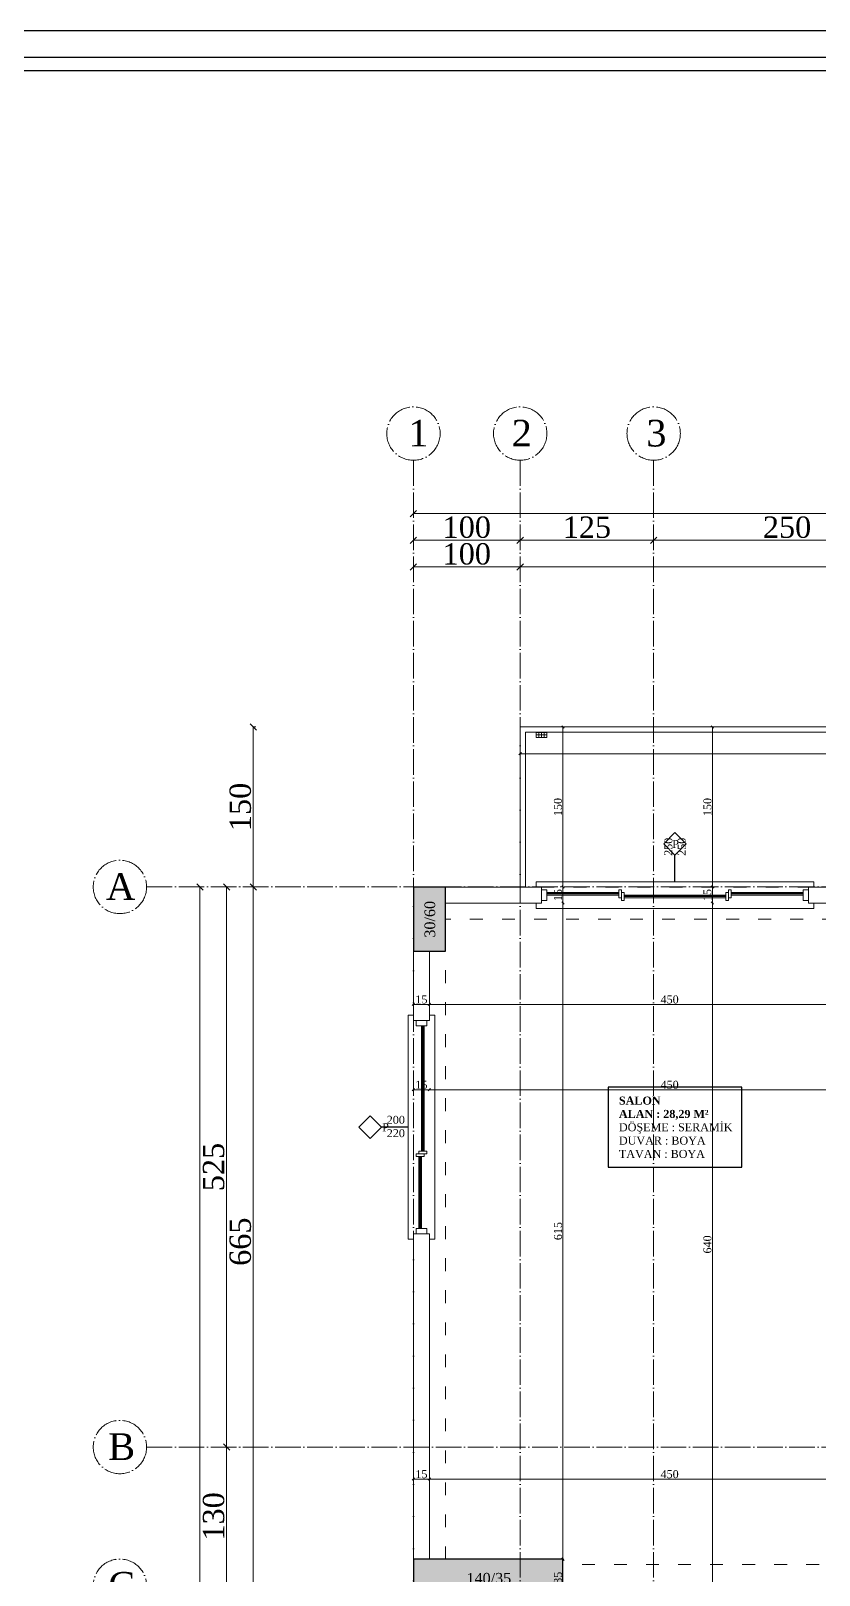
# Model space of a CAD drawing. Header units: metres. Extents: x -5196 to 34307, y 7076 to 19260.
# Drawn here: x 13459 to 14197, y 10726 to 12174 of the extents above; entities that cross this region are included whole.
import ezdxf

# ---------------------------------------------------------------- set-up
doc = ezdxf.new("R2010")
doc.units = ezdxf.units.M
doc.linetypes.add('ACAD_ISO03W100', pattern=[30, 12, -18])
doc.linetypes.add('ACAD_ISO04W100', pattern=[30, 24, -3, 0, -3])
doc.layers.add('YLZ-AKS', color=7, linetype='ACAD_ISO04W100', lineweight=5, true_color=0x2e2f36)
doc.layers.add('YLZ-TARAMA', color=7, linetype='Continuous', lineweight=5, true_color=0x686d6c)
for name, color, linetype, lineweight in [('YLZ-ALAN HESABI', 41, 'Continuous', 35), ('YLZ-DUVAR', 151, 'Continuous', 20), ('YLZ-ISLAK HACİMLER', 150, 'Continuous', 9), ('YLZ-PENCERE', 231, 'Continuous', 5), ('YLZ-TEFRİŞ', 191, 'Continuous', 20), ('YLZ-ÖLÇÜ', 251, 'Continuous', 5)]:
    doc.layers.add(name, color=color, linetype=linetype, lineweight=lineweight)
doc.layers.add('YLZ-KİRİŞ', color=123, linetype='ACAD_ISO03W100', lineweight=5, transparency=0.5)
for name, color, linetype in [('YLZ-KOLON', 191, 'Continuous'), ('YLZ-PAFTA', 165, 'Continuous'), ('YLZ-YAZI', 113, 'Continuous')]:
    doc.layers.add(name, color=color, linetype=linetype)
doc.styles.add('ARIAL', font='times.ttf')
doc.dimstyles.new('YLZ - Dış Ölçü', dxfattribs={"dimscale": 2, "dimtxt": 10, "dimasz": 3, "dimexe": 1.25, "dimexo": 1, "dimgap": 1, "dimtad": 1, "dimdec": 1, "dimrnd": 0.5, "dimtxsty": 'ARIAL', "dimblk": 'OBLIQUE', "dimcen": 1, "dimclrd": 250, "dimclre": 250, "dimclrt": 150, "dimadec": 0, "dimazin": 0, "dimtfac": 1, "dimtdec": 1, "dimtmove": 1, "dimatfit": 3, "dimldrblk": 'OBLIQUE', "dimfxl": 0, "dimarcsym": 0})
doc.dimstyles.new('YLZ - İç Ölçü', dxfattribs={"dimscale": 0.75, "dimtxt": 10, "dimasz": 3, "dimexe": 1.25, "dimexo": 1, "dimgap": 1, "dimtad": 1, "dimdec": 1, "dimrnd": 0.5, "dimtxsty": 'ARIAL', "dimblk": 'OBLIQUE', "dimcen": 1, "dimclrd": 256, "dimclre": 256, "dimclrt": 125, "dimadec": 0, "dimazin": 0, "dimtfac": 1, "dimtdec": 1, "dimtmove": 1, "dimatfit": 3, "dimldrblk": 'OBLIQUE', "dimfxl": 0, "dimarcsym": 0})

# ---------------------------------------------------------------- blocks, each defined once
blk = doc.blocks.new('_Oblique')
at = {"color": 0, "linetype": 'ByBlock', "lineweight": -2}
blk.add_line((-0.5, -0.5), (0.5, 0.5), dxfattribs=at)
blk = doc.blocks.new('*D6072')
at = {"layer": 'Defpoints', "color": 0, "transparency": 16777216}
for p in [(482190, 4517160.7), (483145, 4517160.7), (483145, 4517160.7)]:
    blk.add_point(p, dxfattribs=at)
at = {"layer": 'YLZ-ÖLÇÜ', "color": 250, "lineweight": -2, "transparency": 16777216}
for p, q in [((482190, 4517160.7), (482190, 4517163.2)), ((482190, 4517160.7), (483145, 4517160.7)), ((483145, 4517160.7), (483145, 4517163.2))]:
    blk.add_line(p, q, dxfattribs=at)
at = {"layer": 'YLZ-ÖLÇÜ', "color": 250, "lineweight": -2, "transparency": 16777216, "xscale": 6, "yscale": 6, "zscale": 6, "rotation": 180}
blk.add_blockref('_Oblique', (482190, 4517160.7), dxfattribs=at)
at = {"layer": 'YLZ-ÖLÇÜ', "color": 250, "lineweight": -2, "transparency": 16777216, "xscale": 6, "yscale": 6, "zscale": 6}
blk.add_blockref('_Oblique', (483145, 4517160.7), dxfattribs=at)
at = {"layer": 'YLZ-ÖLÇÜ', "color": 150, "transparency": 16777216, "insert": (482667.5, 4517172.9), "char_height": 20, "attachment_point": 5, "style": 'ARIAL'}
blk.add_mtext('955', dxfattribs=at)
blk = doc.blocks.new('*D6073')
at = {"layer": 'Defpoints', "color": 0, "transparency": 16777216}
for p in [(482015, 4516285.7), (482015, 4516155.7), (482015, 4516155.7)]:
    blk.add_point(p, dxfattribs=at)
at = {"layer": 'YLZ-ÖLÇÜ', "color": 250, "lineweight": -2, "transparency": 16777216}
for p, q in [((482015, 4516285.7), (482017.5, 4516285.7)), ((482015, 4516285.7), (482015, 4516155.7)), ((482015, 4516155.7), (482017.5, 4516155.7))]:
    blk.add_line(p, q, dxfattribs=at)
at = {"layer": 'YLZ-ÖLÇÜ', "color": 250, "lineweight": -2, "transparency": 16777216, "xscale": 6, "yscale": 6, "zscale": 6}
for p, rotation in [((482015, 4516285.7), 90), ((482015, 4516155.7), 270)]:
    blk.add_blockref('_Oblique', p, dxfattribs=dict(at, rotation=rotation))
at = {"layer": 'YLZ-ÖLÇÜ', "color": 150, "transparency": 16777216, "insert": (482002.9, 4516220.7), "char_height": 20, "attachment_point": 5, "rotation": 90, "style": 'ARIAL'}
blk.add_mtext('130', dxfattribs=at)
blk = doc.blocks.new('*D6079')
at = {"layer": 'Defpoints', "color": 0, "transparency": 16777216}
for p in [(482190, 4517110.7), (482290, 4517110.7), (482290, 4517110.7)]:
    blk.add_point(p, dxfattribs=at)
at = {"layer": 'YLZ-ÖLÇÜ', "color": 250, "lineweight": -2, "transparency": 16777216}
for p, q in [((482190, 4517110.7), (482190, 4517113.2)), ((482290, 4517110.7), (482290, 4517113.2)), ((482190, 4517110.7), (482290, 4517110.7))]:
    blk.add_line(p, q, dxfattribs=at)
at = {"layer": 'YLZ-ÖLÇÜ', "color": 250, "lineweight": -2, "transparency": 16777216, "xscale": 6, "yscale": 6, "zscale": 6, "rotation": 180}
blk.add_blockref('_Oblique', (482190, 4517110.7), dxfattribs=at)
at = {"layer": 'YLZ-ÖLÇÜ', "color": 250, "lineweight": -2, "transparency": 16777216, "xscale": 6, "yscale": 6, "zscale": 6}
blk.add_blockref('_Oblique', (482290, 4517110.7), dxfattribs=at)
at = {"layer": 'YLZ-ÖLÇÜ', "color": 150, "transparency": 16777216, "insert": (482240, 4517122.8), "char_height": 20, "attachment_point": 5, "style": 'ARIAL'}
blk.add_mtext('100', dxfattribs=at)
blk = doc.blocks.new('*D6080')
at = {"layer": 'Defpoints', "color": 0, "transparency": 16777216}
for p in [(482290, 4517110.7), (483020, 4517110.7), (483020, 4517110.7)]:
    blk.add_point(p, dxfattribs=at)
at = {"layer": 'YLZ-ÖLÇÜ', "color": 250, "lineweight": -2, "transparency": 16777216}
for p, q in [((482290, 4517110.7), (482290, 4517113.2)), ((483020, 4517110.7), (483020, 4517113.2)), ((482290, 4517110.7), (483020, 4517110.7))]:
    blk.add_line(p, q, dxfattribs=at)
at = {"layer": 'YLZ-ÖLÇÜ', "color": 250, "lineweight": -2, "transparency": 16777216, "xscale": 6, "yscale": 6, "zscale": 6, "rotation": 180}
blk.add_blockref('_Oblique', (482290, 4517110.7), dxfattribs=at)
at = {"layer": 'YLZ-ÖLÇÜ', "color": 250, "lineweight": -2, "transparency": 16777216, "xscale": 6, "yscale": 6, "zscale": 6}
blk.add_blockref('_Oblique', (483020, 4517110.7), dxfattribs=at)
at = {"layer": 'YLZ-ÖLÇÜ', "color": 150, "transparency": 16777216, "insert": (482655, 4517122.9), "char_height": 20, "attachment_point": 5, "style": 'ARIAL'}
blk.add_mtext('730', dxfattribs=at)
blk = doc.blocks.new('*D6083')
at = {"layer": 'Defpoints', "color": 0, "transparency": 16777216}
for p in [(482190, 4517135.7), (482290, 4517135.7), (482290, 4517135.7)]:
    blk.add_point(p, dxfattribs=at)
at = {"layer": 'YLZ-ÖLÇÜ', "color": 250, "lineweight": -2, "transparency": 16777216}
for p, q in [((482190, 4517135.7), (482190, 4517138.2)), ((482190, 4517135.7), (482290, 4517135.7)), ((482290, 4517135.7), (482290, 4517138.2))]:
    blk.add_line(p, q, dxfattribs=at)
at = {"layer": 'YLZ-ÖLÇÜ', "color": 250, "lineweight": -2, "transparency": 16777216, "xscale": 6, "yscale": 6, "zscale": 6, "rotation": 180}
blk.add_blockref('_Oblique', (482190, 4517135.7), dxfattribs=at)
at = {"layer": 'YLZ-ÖLÇÜ', "color": 250, "lineweight": -2, "transparency": 16777216, "xscale": 6, "yscale": 6, "zscale": 6}
blk.add_blockref('_Oblique', (482290, 4517135.7), dxfattribs=at)
at = {"layer": 'YLZ-ÖLÇÜ', "color": 150, "transparency": 16777216, "insert": (482240, 4517147.8), "char_height": 20, "attachment_point": 5, "style": 'ARIAL'}
blk.add_mtext('100', dxfattribs=at)
blk = doc.blocks.new('*D6084')
at = {"layer": 'Defpoints', "color": 0, "transparency": 16777216}
for p in [(482290, 4517135.7), (482415, 4517135.7), (482415, 4517135.7)]:
    blk.add_point(p, dxfattribs=at)
at = {"layer": 'YLZ-ÖLÇÜ', "color": 250, "lineweight": -2, "transparency": 16777216}
for p, q in [((482290, 4517135.7), (482290, 4517138.2)), ((482290, 4517135.7), (482415, 4517135.7)), ((482415, 4517135.7), (482415, 4517138.2))]:
    blk.add_line(p, q, dxfattribs=at)
at = {"layer": 'YLZ-ÖLÇÜ', "color": 250, "lineweight": -2, "transparency": 16777216, "xscale": 6, "yscale": 6, "zscale": 6, "rotation": 180}
blk.add_blockref('_Oblique', (482290, 4517135.7), dxfattribs=at)
at = {"layer": 'YLZ-ÖLÇÜ', "color": 250, "lineweight": -2, "transparency": 16777216, "xscale": 6, "yscale": 6, "zscale": 6}
blk.add_blockref('_Oblique', (482415, 4517135.7), dxfattribs=at)
at = {"layer": 'YLZ-ÖLÇÜ', "color": 150, "transparency": 16777216, "insert": (482352.5, 4517147.8), "char_height": 20, "attachment_point": 5, "style": 'ARIAL'}
blk.add_mtext('125', dxfattribs=at)
blk = doc.blocks.new('*D6085')
at = {"layer": 'Defpoints', "color": 0, "transparency": 16777216}
for p in [(482415, 4517135.7), (482665, 4517135.7), (482665, 4517135.7)]:
    blk.add_point(p, dxfattribs=at)
at = {"layer": 'YLZ-ÖLÇÜ', "color": 250, "lineweight": -2, "transparency": 16777216}
for p, q in [((482415, 4517135.7), (482415, 4517138.2)), ((482415, 4517135.7), (482665, 4517135.7)), ((482665, 4517135.7), (482665, 4517138.2))]:
    blk.add_line(p, q, dxfattribs=at)
at = {"layer": 'YLZ-ÖLÇÜ', "color": 250, "lineweight": -2, "transparency": 16777216, "xscale": 6, "yscale": 6, "zscale": 6, "rotation": 180}
blk.add_blockref('_Oblique', (482415, 4517135.7), dxfattribs=at)
at = {"layer": 'YLZ-ÖLÇÜ', "color": 250, "lineweight": -2, "transparency": 16777216, "xscale": 6, "yscale": 6, "zscale": 6}
blk.add_blockref('_Oblique', (482665, 4517135.7), dxfattribs=at)
at = {"layer": 'YLZ-ÖLÇÜ', "color": 150, "transparency": 16777216, "insert": (482540, 4517147.8), "char_height": 20, "attachment_point": 5, "style": 'ARIAL'}
blk.add_mtext('250', dxfattribs=at)
blk = doc.blocks.new('*D6087')
at = {"layer": 'Defpoints', "color": 0, "transparency": 16777216}
for p in [(482040, 4516810.7), (482040, 4516810.7), (482040, 4516145.7)]:
    blk.add_point(p, dxfattribs=at)
at = {"layer": 'YLZ-ÖLÇÜ', "color": 250, "lineweight": -2, "transparency": 16777216}
for p, q in [((482040, 4516810.7), (482042.5, 4516810.7)), ((482040, 4516145.7), (482040, 4516810.7)), ((482040, 4516145.7), (482042.5, 4516145.7))]:
    blk.add_line(p, q, dxfattribs=at)
at = {"layer": 'YLZ-ÖLÇÜ', "color": 250, "lineweight": -2, "transparency": 16777216, "xscale": 6, "yscale": 6, "zscale": 6}
for p, rotation in [((482040, 4516810.7), 90), ((482040, 4516145.7), 270)]:
    blk.add_blockref('_Oblique', p, dxfattribs=dict(at, rotation=rotation))
at = {"layer": 'YLZ-ÖLÇÜ', "color": 150, "transparency": 16777216, "insert": (482027.9, 4516478.2), "char_height": 20, "attachment_point": 5, "rotation": 90, "style": 'ARIAL'}
blk.add_mtext('665', dxfattribs=at)
blk = doc.blocks.new('*D6088')
at = {"layer": 'Defpoints', "color": 0, "transparency": 16777216}
for p in [(482040, 4516960.7), (482040, 4516960.7), (482040, 4516810.7)]:
    blk.add_point(p, dxfattribs=at)
at = {"layer": 'YLZ-ÖLÇÜ', "color": 250, "lineweight": -2, "transparency": 16777216}
for p, q in [((482040, 4516960.7), (482042.5, 4516960.7)), ((482040, 4516810.7), (482040, 4516960.7)), ((482040, 4516810.7), (482042.5, 4516810.7))]:
    blk.add_line(p, q, dxfattribs=at)
at = {"layer": 'YLZ-ÖLÇÜ', "color": 250, "lineweight": -2, "transparency": 16777216, "xscale": 6, "yscale": 6, "zscale": 6}
for p, rotation in [((482040, 4516960.7), 90), ((482040, 4516810.7), 270)]:
    blk.add_blockref('_Oblique', p, dxfattribs=dict(at, rotation=rotation))
at = {"layer": 'YLZ-ÖLÇÜ', "color": 150, "transparency": 16777216, "insert": (482027.9, 4516885.7), "char_height": 20, "attachment_point": 5, "rotation": 90, "style": 'ARIAL'}
blk.add_mtext('150', dxfattribs=at)
blk = doc.blocks.new('*D6089')
at = {"layer": 'Defpoints', "color": 0, "transparency": 16777216}
for p in [(481990, 4516810.7), (481990, 4516810.7), (481990, 4515265.7)]:
    blk.add_point(p, dxfattribs=at)
at = {"layer": 'YLZ-ÖLÇÜ', "color": 250, "lineweight": -2, "transparency": 16777216}
for p, q in [((481990, 4516810.7), (481992.5, 4516810.7)), ((481990, 4515265.7), (481990, 4516810.7)), ((481990, 4515265.7), (481992.5, 4515265.7))]:
    blk.add_line(p, q, dxfattribs=at)
at = {"layer": 'YLZ-ÖLÇÜ', "color": 250, "lineweight": -2, "transparency": 16777216, "xscale": 6, "yscale": 6, "zscale": 6}
for p, rotation in [((481990, 4516810.7), 90), ((481990, 4515265.7), 270)]:
    blk.add_blockref('_Oblique', p, dxfattribs=dict(at, rotation=rotation))
at = {"layer": 'YLZ-ÖLÇÜ', "color": 150, "transparency": 16777216, "insert": (481977.9, 4516038.2), "char_height": 20, "attachment_point": 5, "rotation": 90, "style": 'ARIAL'}
blk.add_mtext('1545', dxfattribs=at)
blk = doc.blocks.new('*D6090')
at = {"layer": 'Defpoints', "color": 0, "transparency": 16777216}
for p in [(482015, 4516810.7), (482015, 4516285.7), (482015, 4516285.7)]:
    blk.add_point(p, dxfattribs=at)
at = {"layer": 'YLZ-ÖLÇÜ', "color": 250, "lineweight": -2, "transparency": 16777216}
for p, q in [((482015, 4516810.7), (482017.5, 4516810.7)), ((482015, 4516810.7), (482015, 4516285.7)), ((482015, 4516285.7), (482017.5, 4516285.7))]:
    blk.add_line(p, q, dxfattribs=at)
at = {"layer": 'YLZ-ÖLÇÜ', "color": 250, "lineweight": -2, "transparency": 16777216, "xscale": 6, "yscale": 6, "zscale": 6}
for p, rotation in [((482015, 4516810.7), 90), ((482015, 4516285.7), 270)]:
    blk.add_blockref('_Oblique', p, dxfattribs=dict(at, rotation=rotation))
at = {"layer": 'YLZ-ÖLÇÜ', "color": 150, "transparency": 16777216, "insert": (482002.9, 4516548.2), "char_height": 20, "attachment_point": 5, "rotation": 90, "style": 'ARIAL'}
blk.add_mtext('525', dxfattribs=at)
blk = doc.blocks.new('ZK. Kolon Plan')
at = {"layer": 'YLZ-TARAMA'}
h = blk.add_hatch(dxfattribs=at)
h.set_pattern_fill('ANSI33', color=256, angle=-90)
h.paths.add_polyline_path([(475247.3, 4505187.7), (475217.3, 4505187.7), (475217.3, 4505127.7), (475247.3, 4505127.7)])
h.paths.add_polyline_path([(475702.3, 4505187.7), (475642.3, 4505187.7), (475642.3, 4505157.7), (475702.3, 4505157.7)])
h.paths.add_polyline_path([(476072.3, 4505187.7), (476042.3, 4505187.7), (476042.3, 4505162.7), (476042.3, 4505127.7), (476072.3, 4505127.7)])
h.paths.add_polyline_path([(475357.3, 4504557.7), (475217.3, 4504557.7), (475217.3, 4504522.7), (475357.3, 4504522.7)])
h.paths.add_polyline_path([(475697.3, 4504532.7), (475697.3, 4504560.2), (475657.3, 4504560.2), (475657.3, 4504522.7), (475657.3, 4504500.2), (475697.3, 4504500.2)])
h.paths.add_polyline_path([(476172.3, 4504552.7), (476032.3, 4504552.7), (476032.3, 4504517.7), (476172.3, 4504517.7)])
h.paths.add_polyline_path([(475477.3, 4503927.7), (475317.3, 4503927.7), (475317.3, 4503897.7), (475477.3, 4503897.7)])
h.paths.add_polyline_path([(475697.3, 4503937.7), (475657.3, 4503937.7), (475657.3, 4503887.7), (475697.3, 4503887.7)])
h.paths.add_polyline_path([(476172.3, 4503957.7), (476142.3, 4503957.7), (476142.3, 4503897.7), (476172.3, 4503897.7)])
h.paths.add_polyline_path([(475472.3, 4503702.7), (475442.3, 4503702.7), (475442.3, 4503642.7), (475472.3, 4503642.7), (475472.3, 4503672.7)])
h.paths.add_polyline_path([(475692.3, 4503702.7), (475662.3, 4503702.7), (475662.3, 4503642.7), (475692.3, 4503642.7)])
h.paths.add_polyline_path([(476172.3, 4503672.7), (476142.3, 4503672.7), (476112.3, 4503672.7), (476112.3, 4503642.7), (476172.3, 4503642.7)])
at = {"layer": 'YLZ-KİRİŞ'}
for points in [[(475642.3, 4505157.7), (475247.3, 4505157.7), (475247.3, 4505187.7), (475642.3, 4505187.7)], [(475247.3, 4505127.7), (475217.3, 4505127.7), (475217.3, 4504557.7), (475247.3, 4504557.7)], [(475357.3, 4504522.7), (475657.3, 4504522.7), (475657.3, 4504552.7), (475357.3, 4504552.7)]]:
    blk.add_lwpolyline(points, close=True, dxfattribs=at)
at = {"layer": 'YLZ-KOLON'}
for points in [[(475217.3, 4505187.7), (475217.3, 4505127.7), (475247.3, 4505127.7), (475247.3, 4505187.7)], [(475357.3, 4504557.7), (475217.3, 4504557.7), (475217.3, 4504522.7), (475357.3, 4504522.7)]]:
    blk.add_lwpolyline(points, close=True, dxfattribs=at)
at = {"layer": 'YLZ-YAZI', "insert": (475227.7, 4505113.3), "char_height": 10, "attachment_point": 1, "rotation": 90, "style": 'ARIAL'}
blk.add_mtext_dynamic_manual_height_columns('\\pi27.0082;30/60', width=86.525, gutter_width=12.5, heights=[18.5], dxfattribs=at)
at = {"layer": 'YLZ-YAZI', "insert": (475242.9, 4504544.8), "char_height": 10, "attachment_point": 1, "style": 'ARIAL'}
blk.add_mtext_dynamic_manual_height_columns('\\pi24.10626;140/35', width=86.525, gutter_width=12.5, heights=[18.5], dxfattribs=at)
blk = doc.blocks.new('Aks')
at = {"layer": 'YLZ-AKS'}
for p, q in [((479095.8, 4514594.6), (479095.8, 4512399.6)), ((479195.8, 4514594.6), (479195.8, 4512399.6)), ((479320.8, 4514594.6), (479320.8, 4512399.6)), ((478845.8, 4514194.6), (480300.8, 4514194.6)), ((478845.8, 4513669.6), (480300.8, 4513669.6))]:
    blk.add_line(p, q, dxfattribs=at)
for centre in [(479095.8, 4514619.6), (479195.8, 4514619.6), (479320.8, 4514619.6), (478820.8, 4514194.6), (478820.8, 4513669.6), (478820.8, 4513539.6)]:
    blk.add_circle(centre, 25, dxfattribs=at)
at = {"layer": 'YLZ-YAZI', "char_height": 25, "attachment_point": 1, "style": 'ARIAL'}
for s, insert in [('\\pi10.94691;1', (479080.1, 4514632.5)), ('\\pi7.69349;2', (479180.1, 4514632.5)), ('\\pi8.81101;3', (479305.1, 4514632.5)), ('\\pi2.78181;A', (478805.1, 4514207.5)), ('\\pi4.7645;B', (478805.1, 4513682.5)), ('\\pi4.75549;C', (478805.1, 4513552.5))]:
    blk.add_mtext_dynamic_manual_height_columns(s, width=31.519, gutter_width=12.5, heights=[8.55], dxfattribs=dict(at, insert=insert))
blk = doc.blocks.new('KP-1')
at = {"layer": 'YLZ-PENCERE'}
for p, q in [((470876, 4509914.6), (470943.5, 4509914.6)), ((470876, 4509913.6), (470943.5, 4509913.6)), ((470876, 4509913.1), (470943.5, 4509913.1)), ((470876, 4509912.1), (470943.5, 4509912.1)), ((471043.5, 4509912.1), (470948.5, 4509912.1)), ((471043.5, 4509911.1), (470948.5, 4509911.1)), ((471043.5, 4509910.6), (470948.5, 4509910.6)), ((471043.5, 4509909.6), (470948.5, 4509909.6)), ((471116, 4509914.6), (471048.5, 4509914.6)), ((471116, 4509913.6), (471048.5, 4509913.6)), ((471116, 4509913.1), (471048.5, 4509913.1)), ((471116, 4509912.1), (471048.5, 4509912.1)), ((470758.5, 4509789.6), (470758.5, 4509672.1)), ((470759.5, 4509789.6), (470759.5, 4509672.1)), ((470760, 4509789.6), (470760, 4509672.1)), ((470761, 4509789.6), (470761, 4509672.1)), ((470756, 4509599.6), (470756, 4509667.1)), ((470757, 4509599.6), (470757, 4509667.1)), ((470757.5, 4509599.6), (470757.5, 4509667.1)), ((470758.5, 4509599.6), (470758.5, 4509667.1))]:
    blk.add_line(p, q, dxfattribs=at)
for points in [[(471126, 4509919.6), (471126, 4509924.6), (470866, 4509924.6), (470866, 4509919.6)], [(471126, 4509904.6), (471126, 4509899.6), (470866, 4509899.6), (470866, 4509904.6)], [(470751, 4509799.6), (470746, 4509799.6), (470746, 4509589.6), (470751, 4509589.6)], [(470766, 4509799.6), (470771, 4509799.6), (470771, 4509589.6), (470766, 4509589.6)]]:
    blk.add_lwpolyline(points, dxfattribs=at)
for points in [[(470876, 4509907.1), (470876, 4509917.1), (470871, 4509917.1), (470871, 4509907.1)], [(470943.5, 4509909.6), (470943.5, 4509917.1), (470946, 4509917.1), (470946, 4509909.6)], [(470946, 4509907.1), (470946, 4509914.6), (470948.5, 4509914.6), (470948.5, 4509907.1)], [(471046, 4509907.1), (471046, 4509914.6), (471043.5, 4509914.6), (471043.5, 4509907.1)], [(471048.5, 4509909.6), (471048.5, 4509917.1), (471046, 4509917.1), (471046, 4509909.6)], [(471121, 4509907.1), (471121, 4509917.1), (471116, 4509917.1), (471116, 4509907.1)], [(470763.5, 4509794.6), (470753.5, 4509794.6), (470753.5, 4509789.6), (470763.5, 4509789.6)], [(470763.5, 4509669.6), (470756, 4509669.6), (470756, 4509672.1), (470763.5, 4509672.1)], [(470761, 4509667.1), (470753.5, 4509667.1), (470753.5, 4509669.6), (470761, 4509669.6)], [(470763.5, 4509599.6), (470753.5, 4509599.6), (470753.5, 4509594.6), (470763.5, 4509594.6)]]:
    blk.add_lwpolyline(points, close=True, dxfattribs=at)
at = {"layer": 'YLZ-YAZI'}
for p, q in [((470996, 4509924.6), (470996, 4509949.6)), ((470746, 4509694.6), (470721, 4509694.6))]:
    blk.add_line(p, q, dxfattribs=at)
for points in [[(470996, 4509949.6), (470985.4, 4509960.2), (470996, 4509970.8), (471006.6, 4509960.2)], [(470721, 4509694.6), (470710.4, 4509705.2), (470699.8, 4509694.6), (470710.4, 4509684)]]:
    blk.add_lwpolyline(points, close=True, dxfattribs=at)
at = {"layer": 'YLZ-YAZI', "insert": (471006.1, 4509965.8), "char_height": 7.5, "attachment_point": 9, "rotation": 90, "style": 'ARIAL'}
blk.add_mtext_dynamic_manual_height_columns('250\\P250', width=58.361, gutter_width=12.5, heights=[27.4], dxfattribs=at)
at = {"layer": 'YLZ-YAZI', "char_height": 7.5, "style": 'ARIAL'}
for s, width, heights, insert, attachment_point in [('\\pi14.99218;P', 35.57, [14.5], (470978.4, 4509956.2), 7), ('\\pi21.19115;200\\P220', 58.361, [27.4], (470704.8, 4509685), 7), ('P', 35.57, [14.5], (470728, 4509690.6), 9)]:
    blk.add_mtext_dynamic_manual_height_columns(s, width=width, gutter_width=12.5, heights=heights, dxfattribs=dict(at, insert=insert, attachment_point=attachment_point))
blk = doc.blocks.new('Z.K. Tefriş')
at = {"layer": 'YLZ-ISLAK HACİMLER'}
for p, q in [((479437.9, 4509820.5), (479447.9, 4509820.5)), ((479447.9, 4509818.3), (479437.9, 4509818.3)), ((479440.4, 4509820.5), (479440.4, 4509816)), ((479442.9, 4509820.5), (479442.9, 4509816)), ((479445.4, 4509820.5), (479445.4, 4509816))]:
    blk.add_line(p, q, dxfattribs=at)
blk.add_lwpolyline([(479447.9, 4509820.8), (479447.9, 4509815.8), (479437.9, 4509815.8), (479437.9, 4509820.8)], close=True, dxfattribs=at)
blk.add_lwpolyline([(479447.9, 4509816), (479437.9, 4509816)], dxfattribs=at)
blk = doc.blocks.new('B.K. Mahal Listesi')
at = {"layer": 'YLZ-YAZI'}
blk.add_lwpolyline([(13999.6, 8433.8), (13999.6, 8358.8), (14124.6, 8358.8), (14124.6, 8433.8), (13999.6, 8433.8)], dxfattribs=at)
at = {"layer": 'YLZ-YAZI', "insert": (14009.6, 8424.9), "char_height": 7.5, "attachment_point": 1, "style": 'ARIAL'}
blk.add_mtext_dynamic_manual_height_columns('{\\fTimes New Roman|b1|i0|c162|p18;SALON\\PALAN : 28,29 M² \\P}DÖŞEME : SERAMİK\\PDUVAR : BOYA \\PTAVAN : BOYA', width=148.617, gutter_width=12.5, heights=[94.5], dxfattribs=at)
blk = doc.blocks.new('*D6239')
at = {"layer": 'Defpoints', "color": 0, "transparency": 16777216}
for p in [(12237.1, 11496.3), (12967.1, 11496.3), (12967.1, 11496.3)]:
    blk.add_point(p, dxfattribs=at)
at = {"layer": 'YLZ-ÖLÇÜ', "color": 251, "lineweight": -2, "transparency": 16777216}
for p, q in [((12237.1, 11496.3), (12237.1, 11497.3)), ((12237.1, 11496.3), (12967.1, 11496.3)), ((12967.1, 11496.3), (12967.1, 11497.3))]:
    blk.add_line(p, q, dxfattribs=at)
at = {"layer": 'YLZ-ÖLÇÜ', "color": 251, "lineweight": -2, "transparency": 16777216, "xscale": 2.25, "yscale": 2.25, "zscale": 2.25, "rotation": 180}
blk.add_blockref('_Oblique', (12237.1, 11496.3), dxfattribs=at)
at = {"layer": 'YLZ-ÖLÇÜ', "color": 251, "lineweight": -2, "transparency": 16777216, "xscale": 2.25, "yscale": 2.25, "zscale": 2.25}
blk.add_blockref('_Oblique', (12967.1, 11496.3), dxfattribs=at)
at = {"layer": 'YLZ-ÖLÇÜ', "color": 125, "transparency": 16777216, "insert": (12602.1, 11500.9), "char_height": 7.5, "attachment_point": 5, "style": 'ARIAL'}
blk.add_mtext('730', dxfattribs=at)
blk = doc.blocks.new('*D6240')
at = {"layer": 'Defpoints', "color": 0, "transparency": 16777216}
for p in [(12137.1, 11261.3), (12152.1, 11261.3), (12152.1, 11261.3)]:
    blk.add_point(p, dxfattribs=at)
at = {"layer": 'YLZ-ÖLÇÜ', "color": 251, "lineweight": -2, "transparency": 16777216}
for p, q in [((12137.1, 11261.3), (12137.1, 11262.3)), ((12152.1, 11261.3), (12152.1, 11262.3)), ((12137.1, 11261.3), (12152.1, 11261.3))]:
    blk.add_line(p, q, dxfattribs=at)
at = {"layer": 'YLZ-ÖLÇÜ', "color": 251, "lineweight": -2, "transparency": 16777216, "xscale": 2.25, "yscale": 2.25, "zscale": 2.25, "rotation": 180}
blk.add_blockref('_Oblique', (12137.1, 11261.3), dxfattribs=at)
at = {"layer": 'YLZ-ÖLÇÜ', "color": 251, "lineweight": -2, "transparency": 16777216, "xscale": 2.25, "yscale": 2.25, "zscale": 2.25}
blk.add_blockref('_Oblique', (12152.1, 11261.3), dxfattribs=at)
at = {"layer": 'YLZ-ÖLÇÜ', "color": 125, "transparency": 16777216, "insert": (12144.6, 11265.9), "char_height": 7.5, "attachment_point": 5, "style": 'ARIAL'}
blk.add_mtext('15', dxfattribs=at)
blk = doc.blocks.new('*D6241')
at = {"layer": 'Defpoints', "color": 0, "transparency": 16777216}
for p in [(12152.1, 11261.3), (12602.1, 11261.3), (12602.1, 11261.3)]:
    blk.add_point(p, dxfattribs=at)
at = {"layer": 'YLZ-ÖLÇÜ', "color": 251, "lineweight": -2, "transparency": 16777216}
for p, q in [((12152.1, 11261.3), (12152.1, 11262.3)), ((12602.1, 11261.3), (12602.1, 11262.3)), ((12152.1, 11261.3), (12602.1, 11261.3))]:
    blk.add_line(p, q, dxfattribs=at)
at = {"layer": 'YLZ-ÖLÇÜ', "color": 251, "lineweight": -2, "transparency": 16777216, "xscale": 2.25, "yscale": 2.25, "zscale": 2.25, "rotation": 180}
blk.add_blockref('_Oblique', (12152.1, 11261.3), dxfattribs=at)
at = {"layer": 'YLZ-ÖLÇÜ', "color": 251, "lineweight": -2, "transparency": 16777216, "xscale": 2.25, "yscale": 2.25, "zscale": 2.25}
blk.add_blockref('_Oblique', (12602.1, 11261.3), dxfattribs=at)
at = {"layer": 'YLZ-ÖLÇÜ', "color": 125, "transparency": 16777216, "insert": (12377.1, 11265.9), "char_height": 7.5, "attachment_point": 5, "style": 'ARIAL'}
blk.add_mtext('450', dxfattribs=at)
blk = doc.blocks.new('*D6245')
at = {"layer": 'Defpoints', "color": 0, "transparency": 16777216}
for p in [(12152.1, 11181.3), (12152.1, 11181.3), (12602.1, 11181.3)]:
    blk.add_point(p, dxfattribs=at)
at = {"layer": 'YLZ-ÖLÇÜ', "color": 251, "lineweight": -2, "transparency": 16777216}
for p, q in [((12152.1, 11181.3), (12152.1, 11182.3)), ((12602.1, 11181.3), (12152.1, 11181.3)), ((12602.1, 11181.3), (12602.1, 11182.3))]:
    blk.add_line(p, q, dxfattribs=at)
at = {"layer": 'YLZ-ÖLÇÜ', "color": 251, "lineweight": -2, "transparency": 16777216, "xscale": 2.25, "yscale": 2.25, "zscale": 2.25, "rotation": 180}
blk.add_blockref('_Oblique', (12152.1, 11181.3), dxfattribs=at)
at = {"layer": 'YLZ-ÖLÇÜ', "color": 251, "lineweight": -2, "transparency": 16777216, "xscale": 2.25, "yscale": 2.25, "zscale": 2.25}
blk.add_blockref('_Oblique', (12602.1, 11181.3), dxfattribs=at)
at = {"layer": 'YLZ-ÖLÇÜ', "color": 125, "transparency": 16777216, "insert": (12377.1, 11185.9), "char_height": 7.5, "attachment_point": 5, "style": 'ARIAL'}
blk.add_mtext('450', dxfattribs=at)
blk = doc.blocks.new('*D6246')
at = {"layer": 'Defpoints', "color": 0, "transparency": 16777216}
for p in [(12137.1, 11181.3), (12137.1, 11181.3), (12152.1, 11181.3)]:
    blk.add_point(p, dxfattribs=at)
at = {"layer": 'YLZ-ÖLÇÜ', "color": 251, "lineweight": -2, "transparency": 16777216}
for p, q in [((12137.1, 11181.3), (12137.1, 11180.4)), ((12152.1, 11181.3), (12137.1, 11181.3)), ((12152.1, 11181.3), (12152.1, 11182.3))]:
    blk.add_line(p, q, dxfattribs=at)
at = {"layer": 'YLZ-ÖLÇÜ', "color": 251, "lineweight": -2, "transparency": 16777216, "xscale": 2.25, "yscale": 2.25, "zscale": 2.25, "rotation": 180}
blk.add_blockref('_Oblique', (12137.1, 11181.3), dxfattribs=at)
at = {"layer": 'YLZ-ÖLÇÜ', "color": 251, "lineweight": -2, "transparency": 16777216, "xscale": 2.25, "yscale": 2.25, "zscale": 2.25}
blk.add_blockref('_Oblique', (12152.1, 11181.3), dxfattribs=at)
at = {"layer": 'YLZ-ÖLÇÜ', "color": 125, "transparency": 16777216, "insert": (12144.6, 11185.9), "char_height": 7.5, "attachment_point": 5, "style": 'ARIAL'}
blk.add_mtext('15', dxfattribs=at)
blk = doc.blocks.new('*D6250')
at = {"layer": 'Defpoints', "color": 0, "transparency": 16777216}
for p in [(12137.1, 10816.3), (12152.1, 10816.3), (12152.1, 10816.3)]:
    blk.add_point(p, dxfattribs=at)
at = {"layer": 'YLZ-ÖLÇÜ', "color": 251, "lineweight": -2, "transparency": 16777216}
for p, q in [((12137.1, 10816.3), (12137.1, 10817.3)), ((12137.1, 10816.3), (12152.1, 10816.3)), ((12152.1, 10816.3), (12152.1, 10817.3))]:
    blk.add_line(p, q, dxfattribs=at)
at = {"layer": 'YLZ-ÖLÇÜ', "color": 251, "lineweight": -2, "transparency": 16777216, "xscale": 2.25, "yscale": 2.25, "zscale": 2.25, "rotation": 180}
blk.add_blockref('_Oblique', (12137.1, 10816.3), dxfattribs=at)
at = {"layer": 'YLZ-ÖLÇÜ', "color": 251, "lineweight": -2, "transparency": 16777216, "xscale": 2.25, "yscale": 2.25, "zscale": 2.25}
blk.add_blockref('_Oblique', (12152.1, 10816.3), dxfattribs=at)
at = {"layer": 'YLZ-ÖLÇÜ', "color": 125, "transparency": 16777216, "insert": (12144.6, 10820.9), "char_height": 7.5, "attachment_point": 5, "style": 'ARIAL'}
blk.add_mtext('15', dxfattribs=at)
blk = doc.blocks.new('*D6251')
at = {"layer": 'Defpoints', "color": 0, "transparency": 16777216}
for p in [(12152.1, 10816.3), (12602.1, 10816.3), (12602.1, 10816.3)]:
    blk.add_point(p, dxfattribs=at)
at = {"layer": 'YLZ-ÖLÇÜ', "color": 251, "lineweight": -2, "transparency": 16777216}
for p, q in [((12152.1, 10816.3), (12152.1, 10817.3)), ((12152.1, 10816.3), (12602.1, 10816.3)), ((12602.1, 10816.3), (12602.1, 10817.3))]:
    blk.add_line(p, q, dxfattribs=at)
at = {"layer": 'YLZ-ÖLÇÜ', "color": 251, "lineweight": -2, "transparency": 16777216, "xscale": 2.25, "yscale": 2.25, "zscale": 2.25, "rotation": 180}
blk.add_blockref('_Oblique', (12152.1, 10816.3), dxfattribs=at)
at = {"layer": 'YLZ-ÖLÇÜ', "color": 251, "lineweight": -2, "transparency": 16777216, "xscale": 2.25, "yscale": 2.25, "zscale": 2.25}
blk.add_blockref('_Oblique', (12602.1, 10816.3), dxfattribs=at)
at = {"layer": 'YLZ-ÖLÇÜ', "color": 125, "transparency": 16777216, "insert": (12377.1, 10820.9), "char_height": 7.5, "attachment_point": 5, "style": 'ARIAL'}
blk.add_mtext('450', dxfattribs=at)
blk = doc.blocks.new('*D6289')
at = {"layer": 'Defpoints', "color": 0, "transparency": 16777216}
for p in [(12277.1, 10741.3), (12277.1, 10741.3), (12277.1, 10706.3)]:
    blk.add_point(p, dxfattribs=at)
at = {"layer": 'YLZ-ÖLÇÜ', "color": 251, "lineweight": -2, "transparency": 16777216}
for p, q in [((12277.1, 10741.3), (12278, 10741.3)), ((12277.1, 10706.3), (12277.1, 10741.3)), ((12277.1, 10706.3), (12278, 10706.3))]:
    blk.add_line(p, q, dxfattribs=at)
at = {"layer": 'YLZ-ÖLÇÜ', "color": 251, "lineweight": -2, "transparency": 16777216, "xscale": 2.25, "yscale": 2.25, "zscale": 2.25}
for p, rotation in [((12277.1, 10741.3), 90), ((12277.1, 10706.3), 270)]:
    blk.add_blockref('_Oblique', p, dxfattribs=dict(at, rotation=rotation))
at = {"layer": 'YLZ-ÖLÇÜ', "color": 125, "transparency": 16777216, "insert": (12272.5, 10723.8), "char_height": 7.5, "attachment_point": 5, "rotation": 90, "style": 'ARIAL'}
blk.add_mtext('35', dxfattribs=at)
blk = doc.blocks.new('*D6290')
at = {"layer": 'Defpoints', "color": 0, "transparency": 16777216}
for p in [(12277.1, 11356.3), (12277.1, 11356.3), (12277.1, 10741.3)]:
    blk.add_point(p, dxfattribs=at)
at = {"layer": 'YLZ-ÖLÇÜ', "color": 251, "lineweight": -2, "transparency": 16777216}
for p, q in [((12277.1, 11356.3), (12278, 11356.3)), ((12277.1, 10741.3), (12277.1, 11356.3)), ((12277.1, 10741.3), (12278, 10741.3))]:
    blk.add_line(p, q, dxfattribs=at)
at = {"layer": 'YLZ-ÖLÇÜ', "color": 251, "lineweight": -2, "transparency": 16777216, "xscale": 2.25, "yscale": 2.25, "zscale": 2.25}
for p, rotation in [((12277.1, 11356.3), 90), ((12277.1, 10741.3), 270)]:
    blk.add_blockref('_Oblique', p, dxfattribs=dict(at, rotation=rotation))
at = {"layer": 'YLZ-ÖLÇÜ', "color": 125, "transparency": 16777216, "insert": (12272.5, 11048.8), "char_height": 7.5, "attachment_point": 5, "rotation": 90, "style": 'ARIAL'}
blk.add_mtext('615', dxfattribs=at)
blk = doc.blocks.new('*D6291')
at = {"layer": 'Defpoints', "color": 0, "transparency": 16777216}
for p in [(12277.1, 11371.3), (12277.1, 11371.3), (12277.1, 11356.3)]:
    blk.add_point(p, dxfattribs=at)
at = {"layer": 'YLZ-ÖLÇÜ', "color": 251, "lineweight": -2, "transparency": 16777216}
for p, q in [((12277.1, 11371.3), (12278, 11371.3)), ((12277.1, 11356.3), (12277.1, 11371.3)), ((12277.1, 11356.3), (12278, 11356.3))]:
    blk.add_line(p, q, dxfattribs=at)
at = {"layer": 'YLZ-ÖLÇÜ', "color": 251, "lineweight": -2, "transparency": 16777216, "xscale": 2.25, "yscale": 2.25, "zscale": 2.25}
for p, rotation in [((12277.1, 11371.3), 90), ((12277.1, 11356.3), 270)]:
    blk.add_blockref('_Oblique', p, dxfattribs=dict(at, rotation=rotation))
at = {"layer": 'YLZ-ÖLÇÜ', "color": 125, "transparency": 16777216, "insert": (12272.5, 11363.8), "char_height": 7.5, "attachment_point": 5, "rotation": 90, "style": 'ARIAL'}
blk.add_mtext('15', dxfattribs=at)
blk = doc.blocks.new('*D6292')
at = {"layer": 'Defpoints', "color": 0, "transparency": 16777216}
for p in [(12277.1, 11521.3), (12277.1, 11521.3), (12277.1, 11371.3)]:
    blk.add_point(p, dxfattribs=at)
at = {"layer": 'YLZ-ÖLÇÜ', "color": 251, "lineweight": -2, "transparency": 16777216}
for p, q in [((12277.1, 11521.3), (12278, 11521.3)), ((12277.1, 11371.3), (12277.1, 11521.3)), ((12277.1, 11371.3), (12278, 11371.3))]:
    blk.add_line(p, q, dxfattribs=at)
at = {"layer": 'YLZ-ÖLÇÜ', "color": 251, "lineweight": -2, "transparency": 16777216, "xscale": 2.25, "yscale": 2.25, "zscale": 2.25}
for p, rotation in [((12277.1, 11521.3), 90), ((12277.1, 11371.3), 270)]:
    blk.add_blockref('_Oblique', p, dxfattribs=dict(at, rotation=rotation))
at = {"layer": 'YLZ-ÖLÇÜ', "color": 125, "transparency": 16777216, "insert": (12272.5, 11446.3), "char_height": 7.5, "attachment_point": 5, "rotation": 90, "style": 'ARIAL'}
blk.add_mtext('150', dxfattribs=at)
blk = doc.blocks.new('*D6330')
at = {"layer": 'Defpoints', "color": 0, "transparency": 16777216}
for p in [(12417.1, 11371.3), (12417.1, 11371.3), (12417.1, 11356.3)]:
    blk.add_point(p, dxfattribs=at)
at = {"layer": 'YLZ-ÖLÇÜ', "color": 251, "lineweight": -2, "transparency": 16777216}
for p, q in [((12417.1, 11371.3), (12418, 11371.3)), ((12417.1, 11356.3), (12417.1, 11371.3)), ((12417.1, 11356.3), (12418, 11356.3))]:
    blk.add_line(p, q, dxfattribs=at)
at = {"layer": 'YLZ-ÖLÇÜ', "color": 251, "lineweight": -2, "transparency": 16777216, "xscale": 2.25, "yscale": 2.25, "zscale": 2.25}
for p, rotation in [((12417.1, 11371.3), 90), ((12417.1, 11356.3), 270)]:
    blk.add_blockref('_Oblique', p, dxfattribs=dict(at, rotation=rotation))
at = {"layer": 'YLZ-ÖLÇÜ', "color": 125, "transparency": 16777216, "insert": (12412.5, 11363.8), "char_height": 7.5, "attachment_point": 5, "rotation": 90, "style": 'ARIAL'}
blk.add_mtext('15', dxfattribs=at)
blk = doc.blocks.new('*D6331')
at = {"layer": 'Defpoints', "color": 0, "transparency": 16777216}
for p in [(12417.1, 11521.3), (12417.1, 11521.3), (12417.1, 11371.3)]:
    blk.add_point(p, dxfattribs=at)
at = {"layer": 'YLZ-ÖLÇÜ', "color": 251, "lineweight": -2, "transparency": 16777216}
for p, q in [((12417.1, 11521.3), (12418, 11521.3)), ((12417.1, 11371.3), (12417.1, 11521.3)), ((12417.1, 11371.3), (12418, 11371.3))]:
    blk.add_line(p, q, dxfattribs=at)
at = {"layer": 'YLZ-ÖLÇÜ', "color": 251, "lineweight": -2, "transparency": 16777216, "xscale": 2.25, "yscale": 2.25, "zscale": 2.25}
for p, rotation in [((12417.1, 11521.3), 90), ((12417.1, 11371.3), 270)]:
    blk.add_blockref('_Oblique', p, dxfattribs=dict(at, rotation=rotation))
at = {"layer": 'YLZ-ÖLÇÜ', "color": 125, "transparency": 16777216, "insert": (12412.5, 11446.3), "char_height": 7.5, "attachment_point": 5, "rotation": 90, "style": 'ARIAL'}
blk.add_mtext('150', dxfattribs=at)
blk = doc.blocks.new('*D6329')
at = {"layer": 'Defpoints', "color": 0, "transparency": 16777216}
for p in [(12417.1, 11356.3), (12417.1, 11356.3), (12417.1, 10716.3)]:
    blk.add_point(p, dxfattribs=at)
at = {"layer": 'YLZ-ÖLÇÜ', "color": 251, "lineweight": -2, "transparency": 16777216}
for p, q in [((12417.1, 11356.3), (12418, 11356.3)), ((12417.1, 10716.3), (12417.1, 11356.3)), ((12417.1, 10716.3), (12418, 10716.3))]:
    blk.add_line(p, q, dxfattribs=at)
at = {"layer": 'YLZ-ÖLÇÜ', "color": 251, "lineweight": -2, "transparency": 16777216, "xscale": 2.25, "yscale": 2.25, "zscale": 2.25}
for p, rotation in [((12417.1, 11356.3), 90), ((12417.1, 10716.3), 270)]:
    blk.add_blockref('_Oblique', p, dxfattribs=dict(at, rotation=rotation))
at = {"layer": 'YLZ-ÖLÇÜ', "color": 125, "transparency": 16777216, "insert": (12412.5, 11036.3), "char_height": 7.5, "attachment_point": 5, "rotation": 90, "style": 'ARIAL'}
blk.add_mtext('640', dxfattribs=at)
blk = doc.blocks.new('ZK. Dış Ölçü')
at = {"layer": 'YLZ-ÖLÇÜ'}
for p1, p2, picture, middle in [((482190.03, 4517160.65), (483145.03, 4517160.65), '*D6072', (482667.53, 4517172.86)), ((482190.03, 4517135.65), (482290.03, 4517135.65), '*D6083', (482240.03, 4517147.83)), ((482190.03, 4517110.65), (482290.03, 4517110.65), '*D6079', (482240.03, 4517122.83)), ((481990.03, 4515265.65), (481990.03, 4516810.65), '*D6089', (481977.86, 4516038.15)), ((482015.03, 4516810.65), (482015.03, 4516285.65), '*D6090', (482002.86, 4516548.15))]:
    dim = blk.add_aligned_dim(p1=p1, p2=p2, distance=0, dimstyle='YLZ - Dış Ölçü', dxfattribs=at)
    dim.commit()
    dim.dimension.update_dxf_attribs({"geometry": picture, "text_midpoint": middle})
for base, p1, p2, angle, picture, middle in [((482415.03, 4517135.65), (482290.03, 4517135.65), (482415.03, 4517135.65), 180, '*D6084', (482352.53, 4517147.83)), ((482665.03, 4517135.65), (482415.03, 4517135.65), (482665.03, 4517135.65), 180, '*D6085', (482540.03, 4517147.83)), ((483020.03, 4517110.65), (482290.03, 4517110.65), (483020.03, 4517110.65), 180, '*D6080', (482655.03, 4517122.86)), ((482040.03, 4516960.65), (482040.03, 4516810.65), (482040.03, 4516960.65), 270, '*D6088', (482027.86, 4516885.65)), ((482040.03, 4516810.65), (482040.03, 4516145.65), (482040.03, 4516810.65), 270, '*D6087', (482027.86, 4516478.15)), ((482015.03, 4516155.65), (482015.03, 4516285.65), (482015.03, 4516155.65), 90, '*D6073', (482002.86, 4516220.65))]:
    dim = blk.add_linear_dim(base=base, p1=p1, p2=p2, angle=angle, dimstyle='YLZ - Dış Ölçü', dxfattribs=at)
    dim.commit()
    dim.dimension.update_dxf_attribs({"geometry": picture, "text_midpoint": middle})
blk = doc.blocks.new('Z.K. İç Ölçü')
at = {"layer": 'YLZ-ÖLÇÜ'}
for base, p1, p2, angle, picture, middle in [((12277.1, 11521.32), (12277.1, 11371.32), (12277.1, 11521.32), 270, '*D6292', (12272.53, 11446.32)), ((12417.1, 11521.32), (12417.1, 11371.32), (12417.1, 11521.32), 270, '*D6331', (12412.53, 11446.32)), ((12277.1, 11371.32), (12277.1, 11356.32), (12277.1, 11371.32), 270, '*D6291', (12272.53, 11363.82)), ((12417.1, 11371.32), (12417.1, 11356.32), (12417.1, 11371.32), 270, '*D6330', (12412.53, 11363.82)), ((12277.1, 11356.32), (12277.1, 10741.32), (12277.1, 11356.32), 270, '*D6290', (12272.53, 11048.82)), ((12417.1, 11356.32), (12417.1, 10716.32), (12417.1, 11356.32), 270, '*D6329', (12412.53, 11036.32)), ((12602.1, 11261.32), (12152.1, 11261.32), (12602.1, 11261.32), 180, '*D6241', (12377.1, 11265.89)), ((12602.1, 10816.32), (12152.1, 10816.32), (12602.1, 10816.32), 180, '*D6251', (12377.1, 10820.89)), ((12277.1, 10741.32), (12277.1, 10706.32), (12277.1, 10741.32), 270, '*D6289', (12272.53, 10723.82))]:
    dim = blk.add_linear_dim(base=base, p1=p1, p2=p2, angle=angle, dimstyle='YLZ - İç Ölçü', dxfattribs=at)
    dim.commit()
    dim.dimension.update_dxf_attribs({"geometry": picture, "text_midpoint": middle})
for p1, p2, picture, middle in [((12237.1, 11496.32), (12967.1, 11496.32), '*D6239', (12602.1, 11500.9)), ((12137.1, 11261.32), (12152.1, 11261.32), '*D6240', (12144.6, 11265.89)), ((12137.1, 10816.32), (12152.1, 10816.32), '*D6250', (12144.6, 10820.89))]:
    dim = blk.add_aligned_dim(p1=p1, p2=p2, distance=0, dimstyle='YLZ - İç Ölçü', dxfattribs=at)
    dim.commit()
    dim.dimension.update_dxf_attribs({"geometry": picture, "text_midpoint": middle})
for base, p1, p2, picture, middle in [((12137.1, 11181.32), (12152.1, 11181.32), (12137.1, 11181.32), '*D6246', (12144.6, 11185.89)), ((12152.1, 11181.32), (12602.1, 11181.32), (12152.1, 11181.32), '*D6245', (12377.1, 11185.89))]:
    dim = blk.add_linear_dim(base=base, p1=p1, p2=p2, dimstyle='YLZ - İç Ölçü', dxfattribs=at)
    dim.commit()
    dim.dimension.update_dxf_attribs({"geometry": picture, "text_midpoint": middle})

msp = doc.modelspace()

# ---------------------------------------------------------------- linework, layer by layer
at = {"layer": 'YLZ-DUVAR'}
for p, q in [((13937.1, 11371.32), (13847.1, 11371.32)), ((13937.1, 11371.32), (13937.1, 11356.32)), ((14242.1, 11371.32), (14187.1, 11371.32)), ((14187.1, 11371.32), (14187.1, 11356.32)), ((13937.1, 11356.32), (13847.1, 11356.32)), ((14242.1, 11356.32), (14187.1, 11356.32)), ((13817.1, 11311.32), (13817.1, 11246.32)), ((13832.1, 11311.32), (13832.1, 11246.32)), ((13832.1, 11246.32), (13817.1, 11246.32)), ((13832.1, 11046.32), (13817.1, 11046.32)), ((13817.1, 11046.32), (13817.1, 10741.32)), ((13832.1, 11046.32), (13832.1, 10741.32))]:
    msp.add_line(p, q, dxfattribs=at)
for points in [[(14647.1, 11371.32), (14647.1, 11521.32), (13917.1, 11521.32), (13917.1, 11371.32)], [(14642.1, 11371.32), (14642.1, 11516.32), (13922.1, 11516.32), (13922.1, 11371.32)]]:
    msp.add_lwpolyline(points, dxfattribs=at)
at = {"layer": 'YLZ-PAFTA'}
for points in [[(10032.1, 9173.82), (18557.1, 9173.82), (18557.1, 12173.82), (10032.1, 12173.82)], [(10057.1, 9198.82), (18532.1, 9198.82), (18532.1, 12148.82), (10057.1, 12148.82)], [(10069.6, 9211.32), (18519.6, 9211.32), (18519.6, 12136.32), (10069.6, 12136.32)]]:
    msp.add_lwpolyline(points, close=True, dxfattribs=at)

# ---------------------------------------------------------------- block references
at = {"layer": 'YLZ-ALAN HESABI'}
msp.add_blockref('B.K. Mahal Listesi', (0, 2750), dxfattribs=at)
at = {"layer": 'YLZ-DUVAR'}
msp.add_blockref('KP-1', (-456933.9, -4498548.27), dxfattribs=at)
at = {"layer": 'YLZ-TEFRİŞ'}
for name, p in [('Aks', (-465278.68, -4502823.23)), ('Z.K. Tefriş', (-465505.77, -4498304.44)), ('ZK. Kolon Plan', (-461400.23, -4493816.43))]:
    msp.add_blockref(name, p, dxfattribs=at)
at = {"layer": 'YLZ-ÖLÇÜ'}
for name, p in [('ZK. Dış Ölçü', (-468372.93, -4505439.33)), ('Z.K. İç Ölçü', (1680, 0))]:
    msp.add_blockref(name, p, dxfattribs=at)

doc.saveas('drawing.dxf')
